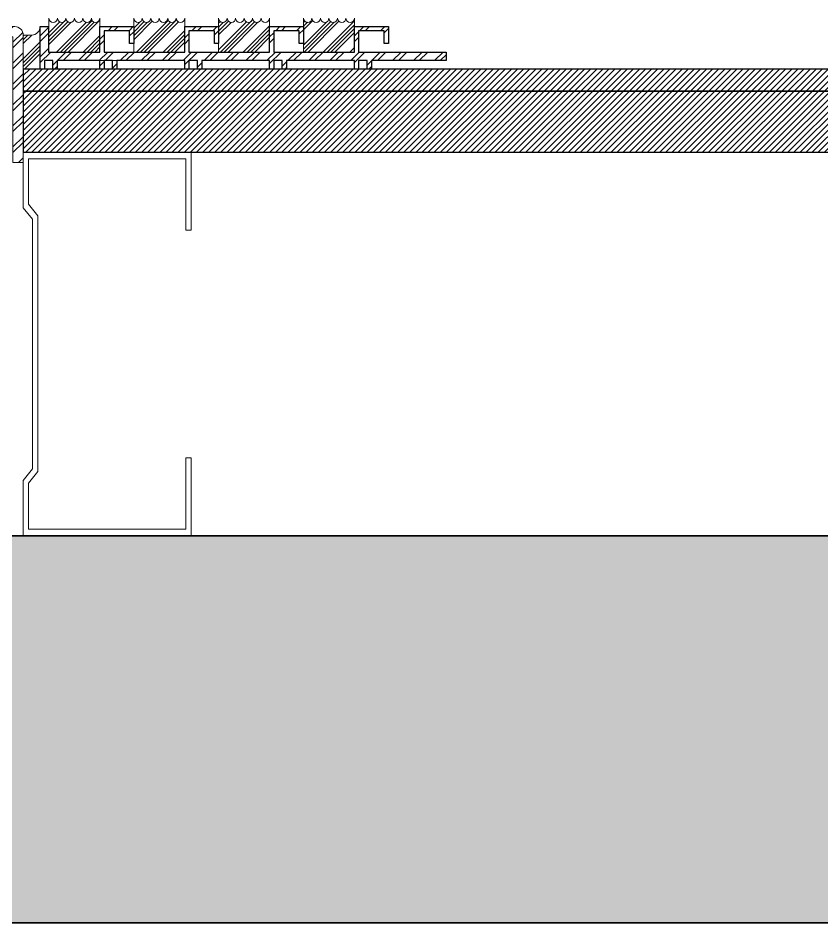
# Model space of a CAD drawing. Header units: millimetres. Extents: x -159872 to 386485, y -250577 to 158966.
# Drawn here: x -44130.6 to -43893.8, y 29072.1 to 29338.6 of the extents above; entities that cross this region are included whole.
import ezdxf

# ---------------------------------------------------------------- set-up
doc = ezdxf.new("R2010")
doc.units = ezdxf.units.MM
doc.layers.add('LDS-finishes-floor', color=252, linetype='Continuous', lineweight=9)
doc.layers.add('LDS-finishes-floor_Hatch', color=7, linetype='Continuous', lineweight=5)
pattern_1 = [(45, (60673.5132, -36457.515), (-3.08687324, 3.08687324), []), (45, (60672.671, -36456.673), (-3.08687324, 3.08687324), [])]
pattern_2 = [(45, (60673.5132, -36457.5152), (-0.898025612, 0.898025612), [])]
pattern_3 = [(45, (60673.513, -36457.515), (-3.92886205, 3.92886205), []), (45, (60672.952, -36456.954), (-3.92886205, 3.92886205), []), (45, (60672.3907, -36456.3927), (-3.92886205, 3.92886205), [])]
pattern_4 = [(45, (60670.5146, -36457.1183), (-3.92886205, 3.92886205), [])]

msp = doc.modelspace()

# ---------------------------------------------------------------- hatches: boundary and pattern name
at = {"layer": 'LDS-finishes-floor_Hatch', "linetype": 'Continuous', "lineweight": 5, "transparency": 33554687}
h = msp.add_hatch(dxfattribs=at)
h.set_pattern_fill('07_   rubber-1', color=250, style=0, pattern_type=2)
h.set_pattern_definition(pattern_3)
edge = h.paths.add_edge_path()
edge.add_line((-44121.51912, 29328.56756), (-44106.51912, 29328.56756))
edge.add_line((-44106.51912, 29328.56756), (-44106.51912, 29338.56756))
edge.add_arc((-44107.76912, 29338.56756), 1.25, 270, 360, ccw=False)
edge.add_arc((-44107.76912, 29338.56756), 1.25, 180, 270, ccw=False)
edge.add_arc((-44110.26912, 29338.56756), 1.25, 270, 360, ccw=False)
edge.add_arc((-44110.26912, 29338.56756), 1.25, 180, 270, ccw=False)
edge.add_arc((-44112.76912, 29338.56756), 1.25, 270, 360, ccw=False)
edge.add_arc((-44112.76912, 29338.56756), 1.25, 180, 270, ccw=False)
edge.add_arc((-44115.26912, 29338.56756), 1.25, 270, 360, ccw=False)
edge.add_arc((-44115.26912, 29338.56756), 1.25, 180, 270, ccw=False)
edge.add_arc((-44117.76912, 29338.56756), 1.25, 270, 360, ccw=False)
edge.add_arc((-44117.76912, 29338.56756), 1.25, 180, 270, ccw=False)
edge.add_arc((-44120.26912, 29338.56756), 1.25, 270, 360, ccw=False)
edge.add_arc((-44120.26912, 29338.56756), 1.25, 180, 270, ccw=False)
edge.add_line((-44121.51912, 29338.56756), (-44121.51912, 29328.56756))
h = msp.add_hatch(dxfattribs=at)
h.set_pattern_fill('07_   rubber', style=0, pattern_type=2)
h.set_pattern_definition(pattern_4)
edge = h.paths.add_edge_path()
edge.add_line((-44121.51912, 29328.56756), (-44106.51912, 29328.56756))
edge.add_line((-44106.51912, 29328.56756), (-44106.51912, 29338.56756))
edge.add_arc((-44107.76912, 29338.56756), 1.25, 270, 360, ccw=False)
edge.add_arc((-44107.76912, 29338.56756), 1.25, 180, 270, ccw=False)
edge.add_arc((-44110.26912, 29338.56756), 1.25, 270, 360, ccw=False)
edge.add_arc((-44110.26912, 29338.56756), 1.25, 180, 270, ccw=False)
edge.add_arc((-44112.76912, 29338.56756), 1.25, 270, 360, ccw=False)
edge.add_arc((-44112.76912, 29338.56756), 1.25, 180, 270, ccw=False)
edge.add_arc((-44115.26912, 29338.56756), 1.25, 270, 360, ccw=False)
edge.add_arc((-44115.26912, 29338.56756), 1.25, 180, 270, ccw=False)
edge.add_arc((-44117.76912, 29338.56756), 1.25, 270, 360, ccw=False)
edge.add_arc((-44117.76912, 29338.56756), 1.25, 180, 270, ccw=False)
edge.add_arc((-44120.26912, 29338.56756), 1.25, 270, 360, ccw=False)
edge.add_arc((-44120.26912, 29338.56756), 1.25, 180, 270, ccw=False)
edge.add_line((-44121.51912, 29338.56756), (-44121.51912, 29328.56756))
h = msp.add_hatch(dxfattribs=at)
h.set_pattern_fill('07_   rubber-1', color=250, style=0, pattern_type=2)
h.set_pattern_definition(pattern_3)
edge = h.paths.add_edge_path()
edge.add_line((-44096.51912, 29328.56756), (-44081.51912, 29328.56756))
edge.add_line((-44081.51912, 29328.56756), (-44081.51912, 29338.56756))
edge.add_arc((-44082.76912, 29338.56756), 1.25, 270, 360, ccw=False)
edge.add_arc((-44082.76912, 29338.56756), 1.25, 180, 270, ccw=False)
edge.add_arc((-44085.26912, 29338.56756), 1.25, 270, 360, ccw=False)
edge.add_arc((-44085.26912, 29338.56756), 1.25, 180, 270, ccw=False)
edge.add_arc((-44087.76912, 29338.56756), 1.25, 270, 360, ccw=False)
edge.add_arc((-44087.76912, 29338.56756), 1.25, 180, 270, ccw=False)
edge.add_arc((-44090.26912, 29338.56756), 1.25, 270, 360, ccw=False)
edge.add_arc((-44090.26912, 29338.56756), 1.25, 180, 270, ccw=False)
edge.add_arc((-44092.76912, 29338.56756), 1.25, 270, 360, ccw=False)
edge.add_arc((-44092.76912, 29338.56756), 1.25, 180, 270, ccw=False)
edge.add_arc((-44095.26912, 29338.56756), 1.25, 270, 360, ccw=False)
edge.add_arc((-44095.26912, 29338.56756), 1.25, 180, 270, ccw=False)
edge.add_line((-44096.51912, 29338.56756), (-44096.51912, 29328.56756))
h = msp.add_hatch(dxfattribs=at)
h.set_pattern_fill('07_   rubber', style=0, pattern_type=2)
h.set_pattern_definition(pattern_4)
edge = h.paths.add_edge_path()
edge.add_line((-44096.51912, 29328.56756), (-44081.51912, 29328.56756))
edge.add_line((-44081.51912, 29328.56756), (-44081.51912, 29338.56756))
edge.add_arc((-44082.76912, 29338.56756), 1.25, 270, 360, ccw=False)
edge.add_arc((-44082.76912, 29338.56756), 1.25, 180, 270, ccw=False)
edge.add_arc((-44085.26912, 29338.56756), 1.25, 270, 360, ccw=False)
edge.add_arc((-44085.26912, 29338.56756), 1.25, 180, 270, ccw=False)
edge.add_arc((-44087.76912, 29338.56756), 1.25, 270, 360, ccw=False)
edge.add_arc((-44087.76912, 29338.56756), 1.25, 180, 270, ccw=False)
edge.add_arc((-44090.26912, 29338.56756), 1.25, 270, 360, ccw=False)
edge.add_arc((-44090.26912, 29338.56756), 1.25, 180, 270, ccw=False)
edge.add_arc((-44092.76912, 29338.56756), 1.25, 270, 360, ccw=False)
edge.add_arc((-44092.76912, 29338.56756), 1.25, 180, 270, ccw=False)
edge.add_arc((-44095.26912, 29338.56756), 1.25, 270, 360, ccw=False)
edge.add_arc((-44095.26912, 29338.56756), 1.25, 180, 270, ccw=False)
edge.add_line((-44096.51912, 29338.56756), (-44096.51912, 29328.56756))
h = msp.add_hatch(dxfattribs=at)
h.set_pattern_fill('07_   rubber-1', color=250, style=0, pattern_type=2)
h.set_pattern_definition(pattern_3)
edge = h.paths.add_edge_path()
edge.add_line((-44071.51912, 29328.56756), (-44056.51912, 29328.56756))
edge.add_line((-44056.51912, 29328.56756), (-44056.51912, 29338.56756))
edge.add_arc((-44057.76912, 29338.56756), 1.25, 270, 360, ccw=False)
edge.add_arc((-44057.76912, 29338.56756), 1.25, 180, 270, ccw=False)
edge.add_arc((-44060.26912, 29338.56756), 1.25, 270, 360, ccw=False)
edge.add_arc((-44060.26912, 29338.56756), 1.25, 180, 270, ccw=False)
edge.add_arc((-44062.76912, 29338.56756), 1.25, 270, 360, ccw=False)
edge.add_arc((-44062.76912, 29338.56756), 1.25, 180, 270, ccw=False)
edge.add_arc((-44065.26912, 29338.56756), 1.25, 270, 360, ccw=False)
edge.add_arc((-44065.26912, 29338.56756), 1.25, 180, 270, ccw=False)
edge.add_arc((-44067.76912, 29338.56756), 1.25, 270, 360, ccw=False)
edge.add_arc((-44067.76912, 29338.56756), 1.25, 180, 270, ccw=False)
edge.add_arc((-44070.26912, 29338.56756), 1.25, 270, 360, ccw=False)
edge.add_arc((-44070.26912, 29338.56756), 1.25, 180, 270, ccw=False)
edge.add_line((-44071.51912, 29338.56756), (-44071.51912, 29328.56756))
h = msp.add_hatch(dxfattribs=at)
h.set_pattern_fill('07_   rubber', style=0, pattern_type=2)
h.set_pattern_definition(pattern_4)
edge = h.paths.add_edge_path()
edge.add_line((-44071.51912, 29328.56756), (-44056.51912, 29328.56756))
edge.add_line((-44056.51912, 29328.56756), (-44056.51912, 29338.56756))
edge.add_arc((-44057.76912, 29338.56756), 1.25, 270, 360, ccw=False)
edge.add_arc((-44057.76912, 29338.56756), 1.25, 180, 270, ccw=False)
edge.add_arc((-44060.26912, 29338.56756), 1.25, 270, 360, ccw=False)
edge.add_arc((-44060.26912, 29338.56756), 1.25, 180, 270, ccw=False)
edge.add_arc((-44062.76912, 29338.56756), 1.25, 270, 360, ccw=False)
edge.add_arc((-44062.76912, 29338.56756), 1.25, 180, 270, ccw=False)
edge.add_arc((-44065.26912, 29338.56756), 1.25, 270, 360, ccw=False)
edge.add_arc((-44065.26912, 29338.56756), 1.25, 180, 270, ccw=False)
edge.add_arc((-44067.76912, 29338.56756), 1.25, 270, 360, ccw=False)
edge.add_arc((-44067.76912, 29338.56756), 1.25, 180, 270, ccw=False)
edge.add_arc((-44070.26912, 29338.56756), 1.25, 270, 360, ccw=False)
edge.add_arc((-44070.26912, 29338.56756), 1.25, 180, 270, ccw=False)
edge.add_line((-44071.51912, 29338.56756), (-44071.51912, 29328.56756))
h = msp.add_hatch(dxfattribs=at)
h.set_pattern_fill('07_   rubber-1', color=250, style=0, pattern_type=2)
h.set_pattern_definition(pattern_3)
edge = h.paths.add_edge_path()
edge.add_line((-44046.51912, 29328.56756), (-44031.51912, 29328.56756))
edge.add_line((-44031.51912, 29328.56756), (-44031.51912, 29338.56756))
edge.add_arc((-44032.76912, 29338.56756), 1.25, 270, 360, ccw=False)
edge.add_arc((-44032.76912, 29338.56756), 1.25, 180, 270, ccw=False)
edge.add_arc((-44035.26912, 29338.56756), 1.25, 270, 360, ccw=False)
edge.add_arc((-44035.26912, 29338.56756), 1.25, 180, 270, ccw=False)
edge.add_arc((-44037.76912, 29338.56756), 1.25, 270, 360, ccw=False)
edge.add_arc((-44037.76912, 29338.56756), 1.25, 180, 270, ccw=False)
edge.add_arc((-44040.26912, 29338.56756), 1.25, 270, 360, ccw=False)
edge.add_arc((-44040.26912, 29338.56756), 1.25, 180, 270, ccw=False)
edge.add_arc((-44042.76912, 29338.56756), 1.25, 270, 360, ccw=False)
edge.add_arc((-44042.76912, 29338.56756), 1.25, 180, 270, ccw=False)
edge.add_arc((-44045.26912, 29338.56756), 1.25, 270, 360, ccw=False)
edge.add_arc((-44045.26912, 29338.56756), 1.25, 180, 270, ccw=False)
edge.add_line((-44046.51912, 29338.56756), (-44046.51912, 29328.56756))
h = msp.add_hatch(dxfattribs=at)
h.set_pattern_fill('07_   rubber', style=0, pattern_type=2)
h.set_pattern_definition(pattern_4)
edge = h.paths.add_edge_path()
edge.add_line((-44046.51912, 29328.56756), (-44031.51912, 29328.56756))
edge.add_line((-44031.51912, 29328.56756), (-44031.51912, 29338.56756))
edge.add_arc((-44032.76912, 29338.56756), 1.25, 270, 360, ccw=False)
edge.add_arc((-44032.76912, 29338.56756), 1.25, 180, 270, ccw=False)
edge.add_arc((-44035.26912, 29338.56756), 1.25, 270, 360, ccw=False)
edge.add_arc((-44035.26912, 29338.56756), 1.25, 180, 270, ccw=False)
edge.add_arc((-44037.76912, 29338.56756), 1.25, 270, 360, ccw=False)
edge.add_arc((-44037.76912, 29338.56756), 1.25, 180, 270, ccw=False)
edge.add_arc((-44040.26912, 29338.56756), 1.25, 270, 360, ccw=False)
edge.add_arc((-44040.26912, 29338.56756), 1.25, 180, 270, ccw=False)
edge.add_arc((-44042.76912, 29338.56756), 1.25, 270, 360, ccw=False)
edge.add_arc((-44042.76912, 29338.56756), 1.25, 180, 270, ccw=False)
edge.add_arc((-44045.26912, 29338.56756), 1.25, 270, 360, ccw=False)
edge.add_arc((-44045.26912, 29338.56756), 1.25, 180, 270, ccw=False)
edge.add_line((-44046.51912, 29338.56756), (-44046.51912, 29328.56756))
at = {"layer": 'LDS-finishes-floor_Hatch', "linetype": 'Continuous', "lineweight": 13}
h = msp.add_hatch(dxfattribs=at)
h.set_pattern_fill('Steel', style=0, pattern_type=2)
h.set_pattern_definition(pattern_1)
edge = h.paths.add_edge_path()
edge.add_arc((-44131.61912, 29333.56756), 2.5, 0, 90)
edge.add_line((-44131.61912, 29336.06756), (-44307.61912, 29336.06756))
edge.add_arc((-44307.61912, 29333.56756), 2.5, 90, 180)
edge.add_line((-44310.11912, 29333.56756), (-44310.11912, 29159.41405))
edge.add_line((-44310.11912, 29159.41405), (-44307.11912, 29159.41405))
edge.add_line((-44307.11912, 29159.41405), (-44307.11912, 29333.06756))
edge.add_line((-44307.11912, 29333.06756), (-44132.11912, 29333.06756))
edge.add_line((-44132.11912, 29333.06756), (-44132.11912, 29296.06756))
edge.add_line((-44132.11912, 29296.06756), (-44129.11912, 29296.06756))
edge.add_line((-44129.11912, 29296.06756), (-44129.11912, 29333.56756))
at = {"layer": 'LDS-finishes-floor_Hatch', "linetype": 'Continuous', "lineweight": 5, "transparency": 33554687}
h = msp.add_hatch(dxfattribs=at)
h.set_pattern_fill('07_   rubber-1', color=250, style=0, pattern_type=2)
h.set_pattern_definition(pattern_3)
edge = h.paths.add_edge_path()
edge.add_line((-44124.11912, 29323.53511), (-44129.11912, 29323.53511))
edge.add_line((-44129.11912, 29323.53511), (-44129.11912, 29333.65511))
edge.add_arc((-44129.03156, 29333.65511), 0.08756, 180, 270)
edge.add_line((-44129.03156, 29333.56756), (-44126.61912, 29333.56756))
edge.add_arc((-44126.61912, 29336.06756), 2.5, 270, 360)
edge.add_line((-44124.11912, 29336.06756), (-44124.11912, 29323.53511))
h = msp.add_hatch(dxfattribs=at)
h.set_pattern_fill('07_   rubber', style=0, pattern_type=2)
h.set_pattern_definition(pattern_4)
edge = h.paths.add_edge_path()
edge.add_line((-44124.11912, 29323.53511), (-44129.11912, 29323.53511))
edge.add_line((-44129.11912, 29323.53511), (-44129.11912, 29333.65511))
edge.add_arc((-44129.03156, 29333.65511), 0.08756, 180, 270)
edge.add_line((-44129.03156, 29333.56756), (-44126.61912, 29333.56756))
edge.add_arc((-44126.61912, 29336.06756), 2.5, 270, 360)
edge.add_line((-44124.11912, 29336.06756), (-44124.11912, 29323.53511))
at = {"layer": 'LDS-finishes-floor_Hatch', "linetype": 'Continuous', "lineweight": 13, "transparency": 33554687}
h = msp.add_hatch(dxfattribs=at)
h.set_pattern_fill('Steel', style=0, pattern_type=2)
h.set_pattern_definition(pattern_1)
h.paths.add_polyline_path([(-44072.76912, 29334.81756), (-44080.26912, 29334.81756), (-44080.26912, 29328.56756), (-44056.51912, 29328.56756), (-44056.51912, 29336.06756), (-44046.51912, 29336.06756), (-44046.51912, 29331.06756), (-44047.76912, 29331.06756), (-44047.76912, 29334.81756), (-44055.26912, 29334.81756), (-44055.26912, 29328.56756), (-44031.51912, 29328.56756), (-44031.51912, 29336.06756), (-44021.51912, 29336.06756), (-44021.51912, 29331.06756), (-44022.76912, 29331.06756), (-44022.76912, 29334.81756), (-44030.26912, 29334.81756), (-44030.26912, 29328.56756), (-44004.51912, 29328.56756), (-44004.51912, 29326.06756), (-44026.51912, 29326.06756), (-44026.51912, 29323.56756), (-44027.76912, 29323.56756), (-44027.76912, 29326.06756), (-44030.26912, 29326.06756), (-44030.26912, 29323.56756), (-44031.51912, 29323.56756), (-44031.51912, 29326.06756), (-44051.51912, 29326.06756), (-44051.51912, 29323.56756), (-44052.76912, 29323.56756), (-44052.76912, 29326.06756), (-44055.26912, 29326.06756), (-44055.26912, 29323.56756), (-44056.51912, 29323.56756), (-44056.51912, 29326.06756), (-44076.51912, 29326.06756), (-44076.51912, 29323.56756), (-44077.76912, 29323.56756), (-44077.76912, 29326.06756), (-44080.26912, 29326.06756), (-44080.26912, 29323.56756), (-44081.51912, 29323.56756), (-44081.51912, 29326.06756), (-44101.51912, 29326.06756), (-44101.51912, 29323.56756), (-44102.76912, 29323.56756), (-44102.76912, 29326.06756), (-44105.26912, 29326.06756), (-44105.26912, 29323.56756), (-44106.51912, 29323.56756), (-44106.51912, 29326.06756), (-44119.11912, 29326.06756), (-44119.11912, 29323.56756), (-44120.36912, 29323.56756), (-44120.36912, 29326.06756), (-44122.86912, 29326.06756), (-44122.86912, 29323.56756), (-44124.11912, 29323.56756), (-44124.11912, 29336.06756), (-44121.61912, 29336.06756), (-44121.61912, 29328.56756), (-44106.51912, 29328.56756), (-44106.51912, 29336.06756), (-44096.51912, 29336.06756), (-44096.51912, 29331.06756), (-44097.76912, 29331.06756), (-44097.76912, 29334.81756), (-44105.26912, 29334.81756), (-44105.26912, 29328.56756), (-44081.51912, 29328.56756), (-44081.51912, 29336.06756), (-44071.51912, 29336.06756), (-44071.51912, 29331.06756), (-44072.76912, 29331.06756)])
at = {"layer": 'LDS-finishes-floor_Hatch', "linetype": 'Continuous', "lineweight": 5, "transparency": 33554687}
h = msp.add_hatch(dxfattribs=at)
h.set_pattern_fill('Brick', style=0, pattern_type=2)
h.set_pattern_definition(pattern_2)
h.paths.add_polyline_path([(-43763.50922, 29323.56756), (-44129.11912, 29323.56756), (-44129.11912, 29317.06756), (-43763.50922, 29317.06756)])
h = msp.add_hatch(dxfattribs=at)
h.set_pattern_fill('Brick', style=0, pattern_type=2)
h.set_pattern_definition(pattern_2)
h.paths.add_polyline_path([(-42989.56761, 29317.06756), (-44129.11912, 29317.06756), (-44129.11912, 29299.06756), (-42989.56761, 29299.06756)])
h = msp.add_hatch(dxfattribs=at)
h.set_pattern_fill('03_   concrete 2', color=251, style=0, pattern_type=2)
h.set_pattern_definition([(50, (60673.513, -36457.515), (24.7998088, -2.169702), [2.593181, -28.524994]), (-5, (60673.513, -36457.515), (-4.7974314, 26.007607), [2.074545, -22.819995]), (100.4514, (60675.58, -36457.696), (20.0023958, 23.8378892), [2.203865, -24.2425144]), (46.1842, (60673.513, -36450.6), (36.90066, -5.722944), [3.889772, -42.787491]), (96.6356, (60676.59, -36451.077), (32.316664, 33.680856), [3.305797, -36.363766]), (-8.8158, (60673.513, -36450.6), (32.316638, 33.680881), [3.111818, -34.229993]), (21, (60676.97, -36452.329), (20.638509, -13.92085), [2.593181, -28.524994]), (-34, (60676.97, -36452.33), (8.41281, 25.0726067), [2.074545, -22.819995]), (71.4514, (60678.69, -36453.49), (29.0513276, 11.151734), [2.203865, -24.2425144]), (37.5, (60673.513, -36457.515), (0.4204361, 11.51005467), [0.3457575, -68.2698184]), (37.5, (60691.672, -36443.581), (0.4204361, 11.51005467), [0.3457575, -68.2698184]), (37.5, (60691.947, -36443.371), (0.4204361, 11.51005467), [0.3457575, -68.2698184]), (37.5, (60710.6, -36429.058), (0.4204361, 11.51005467), [0.3457575, -68.2698184]), (37.5, (60710.874, -36428.847), (0.4204361, 11.51005467), [0.3457575, -68.2698184]), (7.5, (60673.513, -36457.515), (9.0958266, 13.6370807), [0.3457575, -43.6173086]), (7.5, (60686.951, -36455.746), (9.0958266, 13.6370807), [0.3457575, -43.6173086]), (7.5, (60687.294, -36455.701), (9.0958266, 13.6370807), [0.3457575, -43.6173086]), (7.5, (60709.473, -36452.781), (9.0958266, 13.6370807), [0.3457575, -43.6173086]), (7.5, (60709.816, -36452.736), (9.0958266, 13.6370807), [0.3457575, -43.6173086]), (-32.5, (60665.803, -36457.515), (18.4573111, -0.7798516), [0.3457575, -71.053166]), (-32.5, (60673.385, -36462.345), (18.4573111, -0.7798516), [0.3457575, -71.053166]), (-32.5, (60673.676, -36462.531), (18.4573111, -0.7798516), [0.3457575, -71.053166]), (-32.5, (60696.713, -36477.207), (18.4573111, -0.7798516), [0.3457575, -71.053166]), (-32.5, (60697.005, -36477.393), (18.4573111, -0.7798516), [0.3457575, -71.053166]), (-42.5, (60662.345, -36457.515), (20.1640992, 3.4612048), [0.3457575, -54.214776]), (-42.5, (60670.885, -36465.34), (20.1640992, 3.4612048), [0.3457575, -54.214776]), (-42.5, (60671.14, -36465.574), (20.1640992, 3.4612048), [0.3457575, -54.214776]), (-42.5, (60684.6, -36477.908), (20.1640992, 3.4612048), [0.3457575, -54.214776]), (-42.5, (60684.855, -36478.141), (20.1640992, 3.4612048), [0.3457575, -54.214776])])
h.paths.add_polyline_path([(-44315.06735, 29186.06756), (-42965.56761, 29186.06756), (-42965.56761, 29072.06756), (-44315.06735, 29072.06756)])

# ---------------------------------------------------------------- linework, layer by layer
at = {"layer": 'LDS-finishes-floor', "color": 7, "linetype": 'Continuous', "lineweight": 5, "transparency": 33554687, "flags": 128}
for points in [[(-44121.51912, 29328.56756), (-44106.51912, 29328.56756), (-44106.51912, 29338.56756, -0.414213562), (-44107.76912, 29337.31756, -0.414213562), (-44109.01912, 29338.56756, -0.414213562), (-44110.26912, 29337.31756, -0.414213562), (-44111.51912, 29338.56756, -0.414213562), (-44112.76912, 29337.31756, -0.414213562), (-44114.01912, 29338.56756, -0.414213562), (-44115.26912, 29337.31756, -0.414213562), (-44116.51912, 29338.56756, -0.414213562), (-44117.76912, 29337.31756, -0.414213562), (-44119.01912, 29338.56756, -0.414213562), (-44120.26912, 29337.31756, -0.414213562), (-44121.51912, 29338.56756)], [(-44096.51912, 29328.56756), (-44081.51912, 29328.56756), (-44081.51912, 29338.56756, -0.414213562), (-44082.76912, 29337.31756, -0.414213562), (-44084.01912, 29338.56756, -0.414213562), (-44085.26912, 29337.31756, -0.414213562), (-44086.51912, 29338.56756, -0.414213562), (-44087.76912, 29337.31756, -0.414213562), (-44089.01912, 29338.56756, -0.414213562), (-44090.26912, 29337.31756, -0.414213562), (-44091.51912, 29338.56756, -0.414213562), (-44092.76912, 29337.31756, -0.414213562), (-44094.01912, 29338.56756, -0.414213562), (-44095.26912, 29337.31756, -0.414213562), (-44096.51912, 29338.56756)], [(-44071.51912, 29328.56756), (-44056.51912, 29328.56756), (-44056.51912, 29338.56756, -0.414213562), (-44057.76912, 29337.31756, -0.414213562), (-44059.01912, 29338.56756, -0.414213562), (-44060.26912, 29337.31756, -0.414213562), (-44061.51912, 29338.56756, -0.414213562), (-44062.76912, 29337.31756, -0.414213562), (-44064.01912, 29338.56756, -0.414213562), (-44065.26912, 29337.31756, -0.414213562), (-44066.51912, 29338.56756, -0.414213562), (-44067.76912, 29337.31756, -0.414213562), (-44069.01912, 29338.56756, -0.414213562), (-44070.26912, 29337.31756, -0.414213562), (-44071.51912, 29338.56756)], [(-44046.51912, 29328.56756), (-44031.51912, 29328.56756), (-44031.51912, 29338.56756, -0.414213562), (-44032.76912, 29337.31756, -0.414213562), (-44034.01912, 29338.56756, -0.414213562), (-44035.26912, 29337.31756, -0.414213562), (-44036.51912, 29338.56756, -0.414213562), (-44037.76912, 29337.31756, -0.414213562), (-44039.01912, 29338.56756, -0.414213562), (-44040.26912, 29337.31756, -0.414213562), (-44041.51912, 29338.56756, -0.414213562), (-44042.76912, 29337.31756, -0.414213562), (-44044.01912, 29338.56756, -0.414213562), (-44045.26912, 29337.31756, -0.414213562), (-44046.51912, 29338.56756)]]:
    msp.add_lwpolyline(points, format="xyb", close=True, dxfattribs=at)
at = {"layer": 'LDS-finishes-floor', "flags": 128}
msp.add_lwpolyline([(-44129.11912, 29333.56756, 0.414213562), (-44131.61912, 29336.06756), (-44307.61912, 29336.06756, 0.414213562), (-44310.11912, 29333.56756), (-44310.11912, 29159.41405), (-44307.11912, 29159.41405), (-44307.11912, 29333.06756), (-44132.11912, 29333.06756), (-44132.11912, 29296.06756), (-44129.11912, 29296.06756)], format="xyb", close=True, dxfattribs=at)
at = {"layer": 'LDS-finishes-floor', "color": 7, "linetype": 'Continuous', "lineweight": 18, "transparency": 33554687, "flags": 128}
msp.add_lwpolyline([(-44124.11912, 29323.53511), (-44129.11912, 29323.53511), (-44129.11912, 29333.65511, 0.414213562), (-44129.03156, 29333.56756), (-44126.61912, 29333.56756, 0.414213562), (-44124.11912, 29336.06756)], format="xyb", close=True, dxfattribs=at)
at = {"layer": 'LDS-finishes-floor', "color": 7, "linetype": 'Continuous', "lineweight": 25, "transparency": 33554687, "flags": 128}
for points in [[(-44072.76912, 29334.81756), (-44080.26912, 29334.81756), (-44080.26912, 29328.56756), (-44056.51912, 29328.56756), (-44056.51912, 29336.06756), (-44046.51912, 29336.06756), (-44046.51912, 29331.06756), (-44047.76912, 29331.06756), (-44047.76912, 29334.81756), (-44055.26912, 29334.81756), (-44055.26912, 29328.56756), (-44031.51912, 29328.56756), (-44031.51912, 29336.06756), (-44021.51912, 29336.06756), (-44021.51912, 29331.06756), (-44022.76912, 29331.06756), (-44022.76912, 29334.81756), (-44030.26912, 29334.81756), (-44030.26912, 29328.56756), (-44004.51912, 29328.56756), (-44004.51912, 29326.06756), (-44026.51912, 29326.06756), (-44026.51912, 29323.56756), (-44027.76912, 29323.56756), (-44027.76912, 29326.06756), (-44030.26912, 29326.06756), (-44030.26912, 29323.56756), (-44031.51912, 29323.56756), (-44031.51912, 29326.06756), (-44051.51912, 29326.06756), (-44051.51912, 29323.56756), (-44052.76912, 29323.56756), (-44052.76912, 29326.06756), (-44055.26912, 29326.06756), (-44055.26912, 29323.56756), (-44056.51912, 29323.56756), (-44056.51912, 29326.06756), (-44076.51912, 29326.06756), (-44076.51912, 29323.56756), (-44077.76912, 29323.56756), (-44077.76912, 29326.06756), (-44080.26912, 29326.06756), (-44080.26912, 29323.56756), (-44081.51912, 29323.56756), (-44081.51912, 29326.06756), (-44101.51912, 29326.06756), (-44101.51912, 29323.56756), (-44102.76912, 29323.56756), (-44102.76912, 29326.06756), (-44105.26912, 29326.06756), (-44105.26912, 29323.56756), (-44106.51912, 29323.56756), (-44106.51912, 29326.06756), (-44119.11912, 29326.06756), (-44119.11912, 29323.56756), (-44120.36912, 29323.56756), (-44120.36912, 29326.06756), (-44122.86912, 29326.06756), (-44122.86912, 29323.56756), (-44124.11912, 29323.56756), (-44124.11912, 29336.06756), (-44121.61912, 29336.06756), (-44121.61912, 29328.56756), (-44106.51912, 29328.56756), (-44106.51912, 29336.06756), (-44096.51912, 29336.06756), (-44096.51912, 29331.06756), (-44097.76912, 29331.06756), (-44097.76912, 29334.81756), (-44105.26912, 29334.81756), (-44105.26912, 29328.56756), (-44081.51912, 29328.56756), (-44081.51912, 29336.06756), (-44071.51912, 29336.06756), (-44071.51912, 29331.06756), (-44072.76912, 29331.06756)], [(-43763.50922, 29323.56756), (-44129.11912, 29323.56756), (-44129.11912, 29317.06756), (-43763.50922, 29317.06756)], [(-42989.56761, 29317.06756), (-44129.11912, 29317.06756), (-44129.11912, 29299.06756), (-42989.56761, 29299.06756)]]:
    msp.add_lwpolyline(points, close=True, dxfattribs=at)
at = {"layer": 'LDS-finishes-floor', "color": 7, "linetype": 'Continuous', "lineweight": 5, "transparency": 33554687, "flags": 128}
for points in [[(-44106.51912, 29326.06756), (-44105.26912, 29326.06756), (-44105.26912, 29323.56756), (-44106.51912, 29323.56756)], [(-44102.76912, 29326.06756), (-44101.51912, 29326.06756), (-44101.51912, 29323.56756), (-44102.76912, 29323.56756)]]:
    msp.add_lwpolyline(points, close=True, dxfattribs=at)
at = {"layer": 'LDS-finishes-floor', "color": 7, "linetype": 'Continuous', "lineweight": 9, "transparency": 33554687, "flags": 128}
msp.add_lwpolyline([(-44081.21294, 29209.07676), (-44081.21294, 29188.02804), (-44127.55696, 29188.02804), (-44127.55696, 29201.59291), (-44124.82318, 29205.02376), (-44124.82318, 29280.36262), (-44127.55696, 29283.79348), (-44127.55696, 29297.10707), (-44081.21294, 29297.10707), (-44081.21294, 29276.05835), (-44079.65078, 29276.05835), (-44079.65078, 29299.06756), (-44129.11912, 29299.06756), (-44129.11912, 29282.73014), (-44126.38534, 29279.29929), (-44126.38534, 29205.83582), (-44129.11912, 29202.40497), (-44129.11912, 29186.06756), (-44079.65078, 29186.06756), (-44079.65078, 29209.07676)], close=True, dxfattribs=at)
at = {"layer": 'LDS-finishes-floor', "color": 7, "linetype": 'Continuous', "lineweight": 35, "transparency": 33554687, "flags": 128}
msp.add_lwpolyline([(-44315.06735, 29186.06756), (-42965.56761, 29186.06756), (-42965.56761, 29072.06756), (-44315.06735, 29072.06756)], close=True, dxfattribs=at)

doc.saveas('drawing.dxf')
